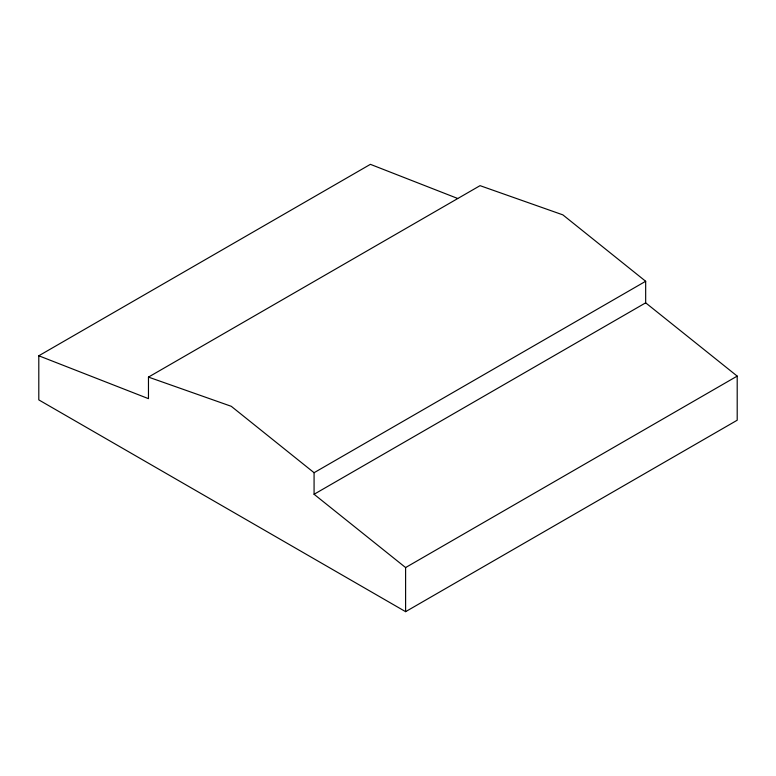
<?xml version="1.0" encoding="UTF-8"?>
<svg xmlns="http://www.w3.org/2000/svg" width="776" height="776" viewBox="0 0 776 776"><rect width="100%" height="100%" fill="white"/><g stroke="black" fill="none" stroke-linecap="round" stroke-linejoin="round"><path stroke-width="1.16" d="M38.8 355.777L148.468 398.66L148.468 377.097L480.053 185.658L562.862 214.865L645.671 281.271L645.671 302.834L737.2 376.108L737.2 420.223L405.605 611.663L38.8 399.892L38.8 355.777L370.394 164.337L457.675 198.462M405.605 611.663L405.605 567.557L314.076 494.273L314.076 472.71L645.671 281.271M314.076 494.273L645.671 302.834M405.605 567.557L737.2 376.108M148.468 377.097L231.267 406.304L314.076 472.71"/></g></svg>
